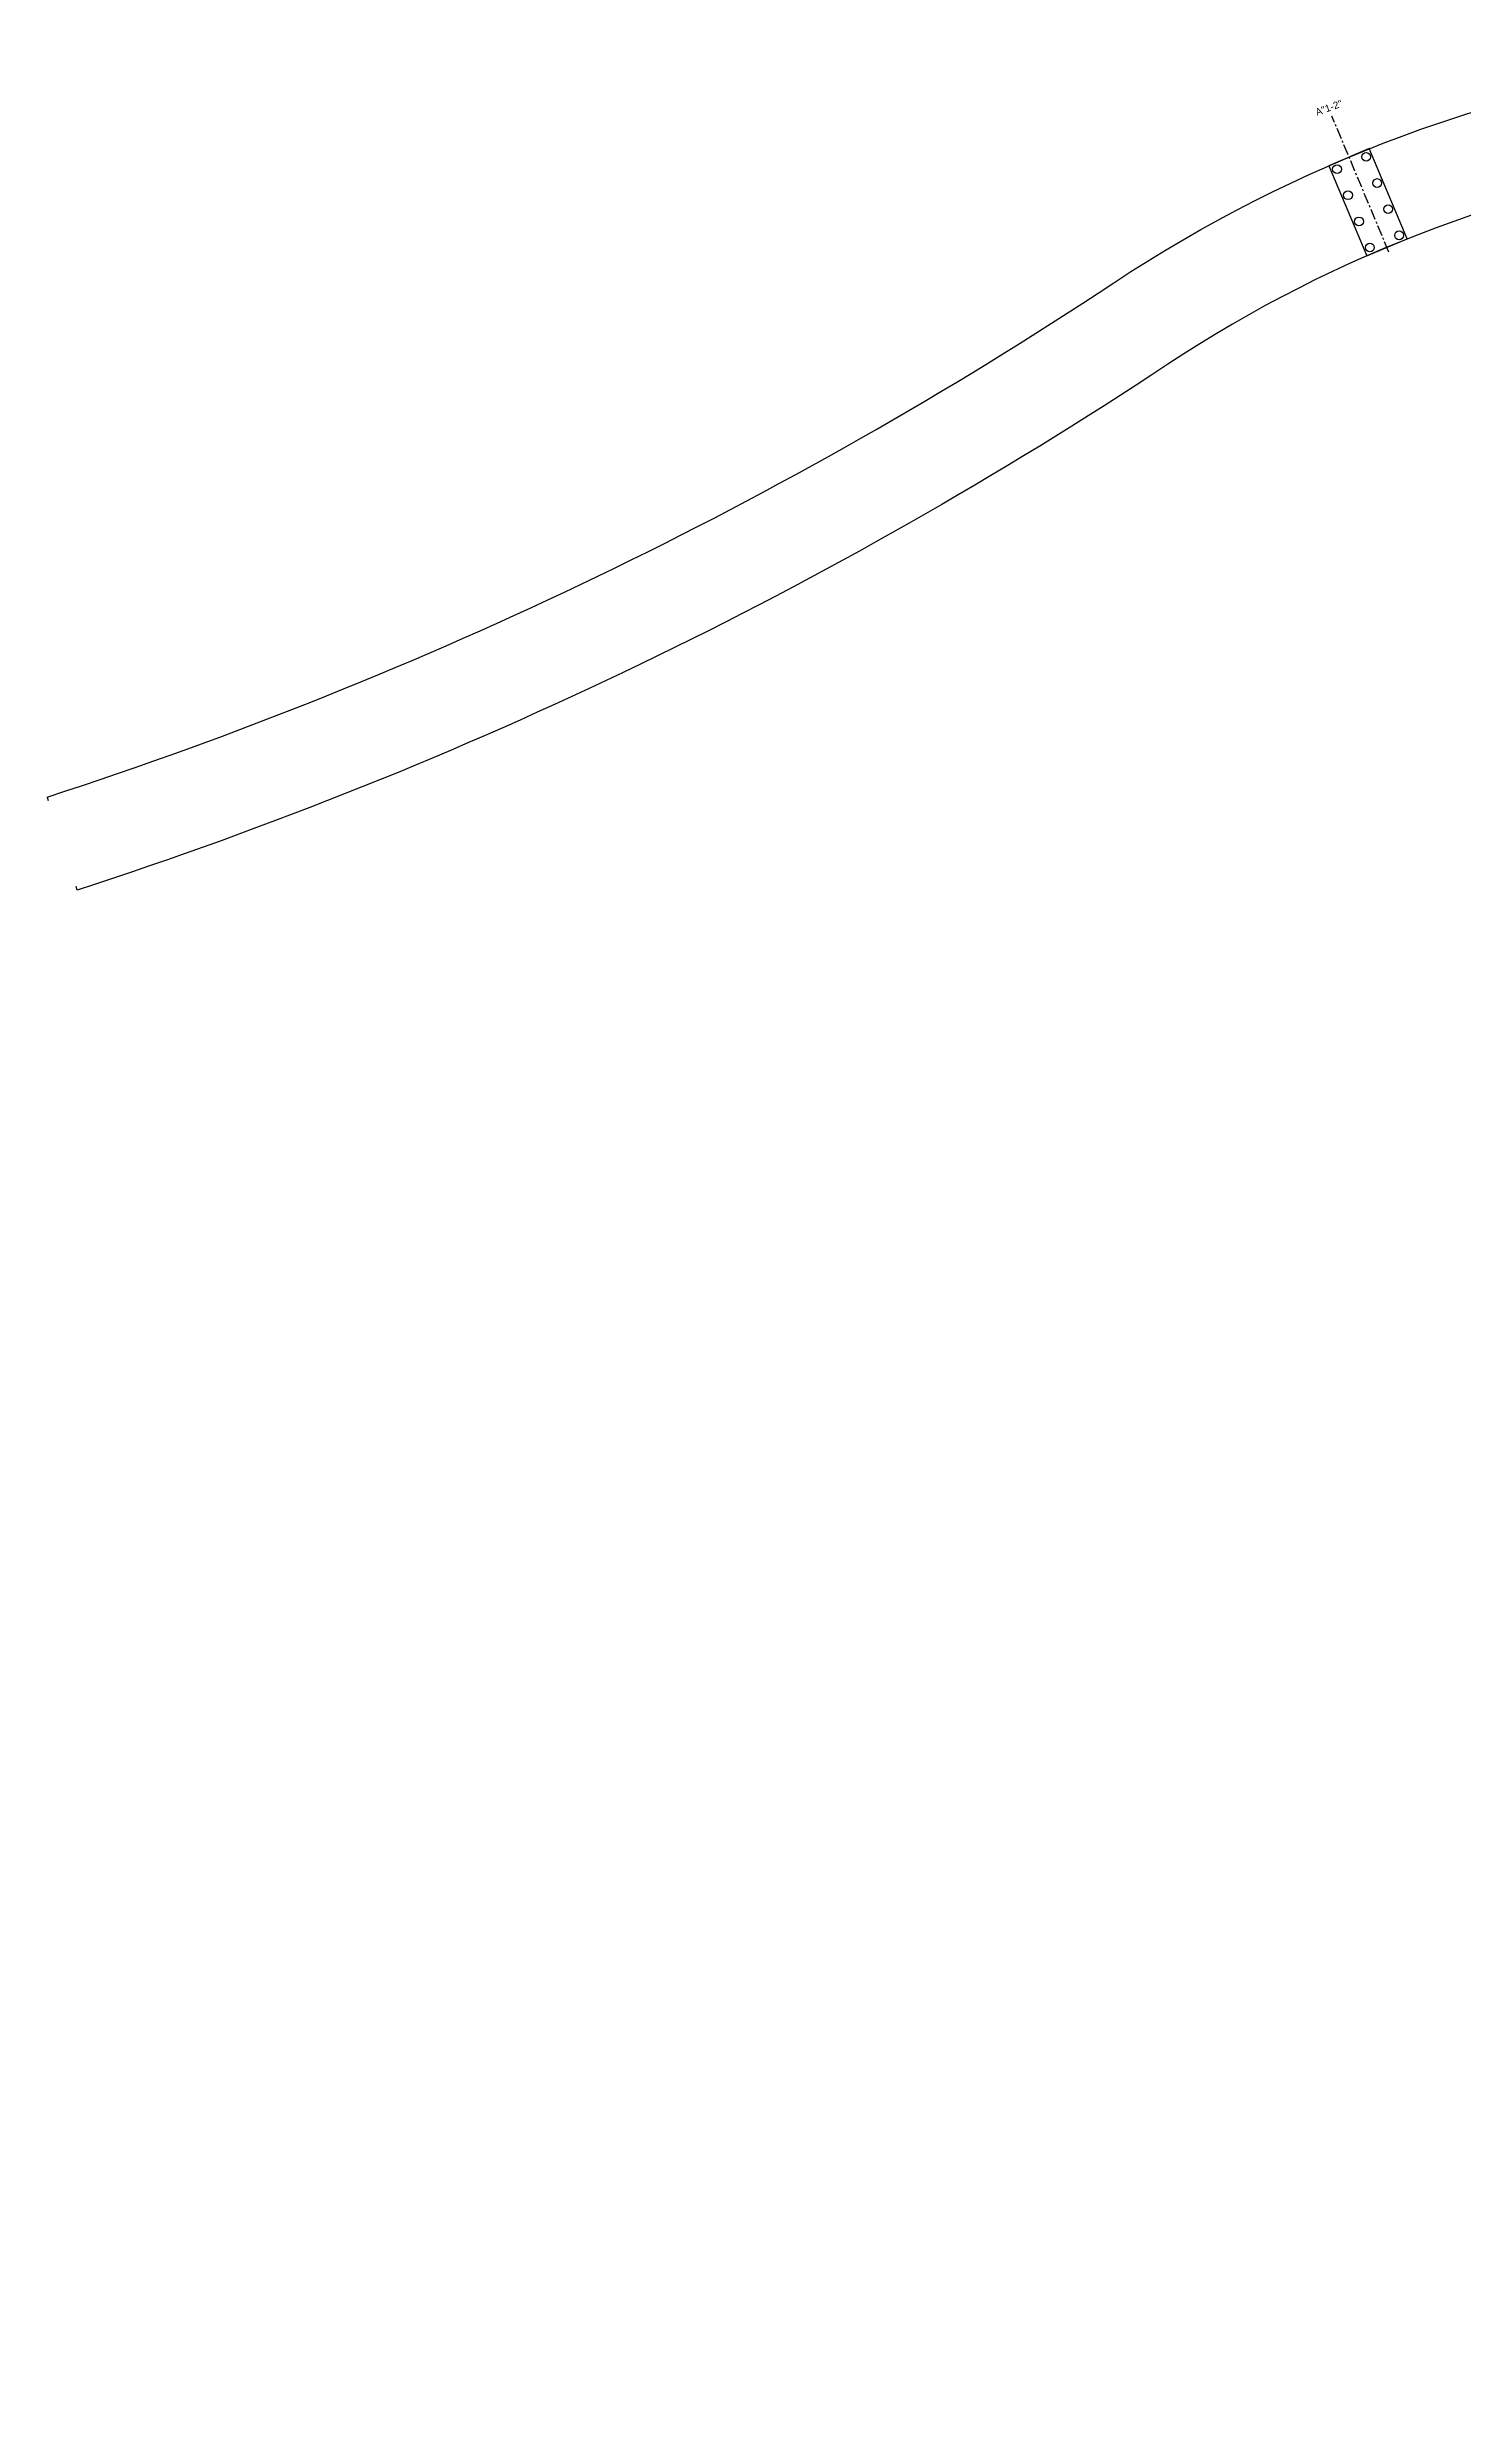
# Model space of a CAD drawing. Header units: metres. Extents: x 205641 to 206312, y 3634803 to 3635354.
# Drawn here: x 205641.4 to 205802.9, y 3635078.6 to 3635347.3 of the extents above; entities that cross this region are included whole.
import ezdxf

# ---------------------------------------------------------------- set-up
doc = ezdxf.new("R2010")
doc.units = ezdxf.units.M
doc.linetypes.add('0', pattern=[0])
doc.linetypes.add('CENTER', pattern=[2, 1.25, -0.25, 0.25, -0.25])
for name, color, linetype in [('New Jersey', 220, 'Continuous'), ('piles', 35, 'Continuous'), ('rc', 5, 'Continuous'), ('WES-AXES', 10, 'CENTER')]:
    doc.layers.add(name, color=color, linetype=linetype)
doc.styles.add('Arial', font='arial.ttf')

msp = doc.modelspace()

# ---------------------------------------------------------------- linework, layer by layer
at = {"layer": 'New Jersey', "color": 3}
for p, q in [((205641.43, 3635261.87), (205641.56, 3635261.47)), ((205644.87, 3635251.27), (205644.75, 3635251.67))]:
    msp.add_line(p, q, dxfattribs=at)
at = {"layer": 'New Jersey', "color": 6, "transparency": 33554585}
for points in [[(205641.43, 3635261.87, 0.067918), (205763, 3635320.48, -0.4883), (206004.67, 3635239.42), (206046.5, 3635120.66, 0.073302), (206106.17, 3635007.44), (206116.9, 3634992.77, 0.045362), (206200.62, 3634897.7), (206242.59, 3634857.96, 0.044333), (206311.57, 3634803.37)], [(206225.3, 3634859.22, -0.005353), (206214.14, 3634869.56), (206192.96, 3634889.62, -0.045362), (206107.9, 3634986.2), (206097.18, 3635000.86, -0.073302), (206036, 3635116.96), (205994.16, 3635235.71, 0.4883), (205769.15, 3635311.19, -0.067918), (205644.87, 3635251.27)]]:
    msp.add_lwpolyline(points, format="xyb", dxfattribs=at)
at = {"layer": 'piles', "color": 2, "transparency": 33554585}
for centre in [(205788.44, 3635333.44), (205791.76, 3635334.84), (205789.69, 3635330.46), (205793.01, 3635331.85), (205790.94, 3635327.48), (205794.26, 3635328.87), (205792.19, 3635324.5), (205795.51, 3635325.89)]:
    msp.add_circle(centre, 0.5, dxfattribs=at).dxf.unprotected_set("ltscale", 0)
at = {"layer": 'rc', "color": 3, "linetype": '0', "transparency": 33554585}
msp.add_lwpolyline([(205791.83, 3635323.55, -0.002411), (205791.83, 3635323.55), (205796.43, 3635325.5), (205792.12, 3635335.77), (205787.52, 3635333.82, 0.00233), (205787.52, 3635333.82), (205791.83, 3635323.55)], format="xyb", dxfattribs=at)
at = {"layer": 'WES-AXES', "linetype": 'CENTER'}
msp.add_line((205794.35, 3635323.99), (205787.85, 3635339.49), dxfattribs=at)

# ---------------------------------------------------------------- texts
at = {"style": 'Arial'}
msp.add_text(' A"1-2"', height=0.81, rotation=20.2014, dxfattribs=at).set_placement((205785.84, 3635339.39, 29.52))

doc.saveas('drawing.dxf')
